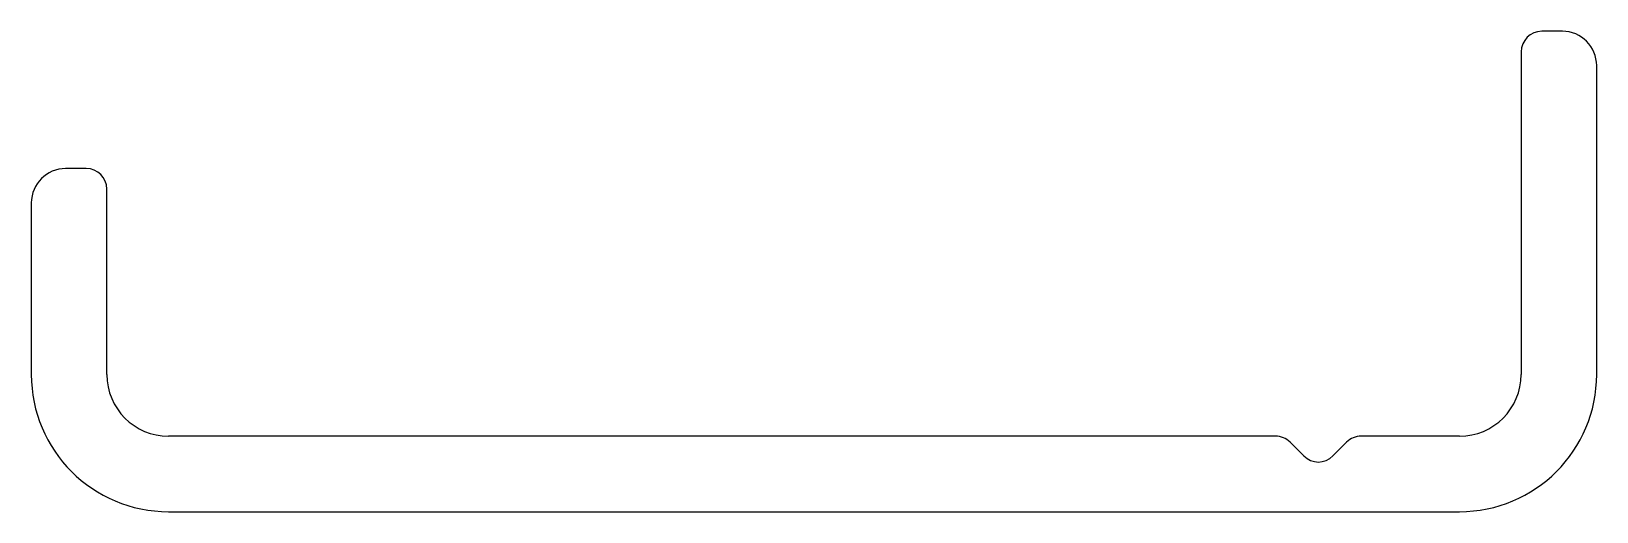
# Model space of a CAD drawing. Extents: x 61.2 to 84, y 17.2 to 24.2.
import ezdxf

# ---------------------------------------------------------------- set-up
doc = ezdxf.new("R2010")
doc.units = 0
doc.layers.get('0').update_dxf_attribs({"linetype": 'CONTINUOUS'})

msp = doc.modelspace()

# ---------------------------------------------------------------- linework, layer by layer
at = {"color": 0}
for p, q in [((83.456, 24.207), (83.156, 24.207)), ((82.856, 23.907), (82.856, 19.207)), ((83.956, 19.207), (83.956, 23.707)), ((61.956, 22.207), (61.656, 22.207)), ((62.256, 19.207), (62.256, 21.907)), ((61.156, 21.707), (61.156, 19.207)), ((79.278, 18.307), (63.156, 18.307)), ((81.956, 18.307), (80.526, 18.307)), ((79.69, 18.019), (79.49, 18.219)), ((80.314, 18.219), (80.114, 18.019)), ((63.156, 17.207), (81.956, 17.207))]:
    msp.add_line(p, q, dxfattribs=at)
for centre, radius, start, end in [((83.156, 23.907), 0.3, 90, 180), ((83.456, 23.707), 0.5, 360, 90), ((61.656, 21.707), 0.5, 90, 180), ((61.956, 21.907), 0.3, 0, 90), ((63.156, 19.207), 2, 180, 270), ((63.156, 19.207), 0.9, 180, 270), ((81.956, 19.207), 0.9, 270, 360), ((81.956, 19.207), 2, 270, 0), ((79.278, 18.007), 0.3, 45, 90), ((80.526, 18.007), 0.3, 90, 135), ((79.902, 18.231), 0.3, 225, 315)]:
    msp.add_arc(centre, radius, start, end, dxfattribs=at)

doc.saveas('drawing.dxf')
